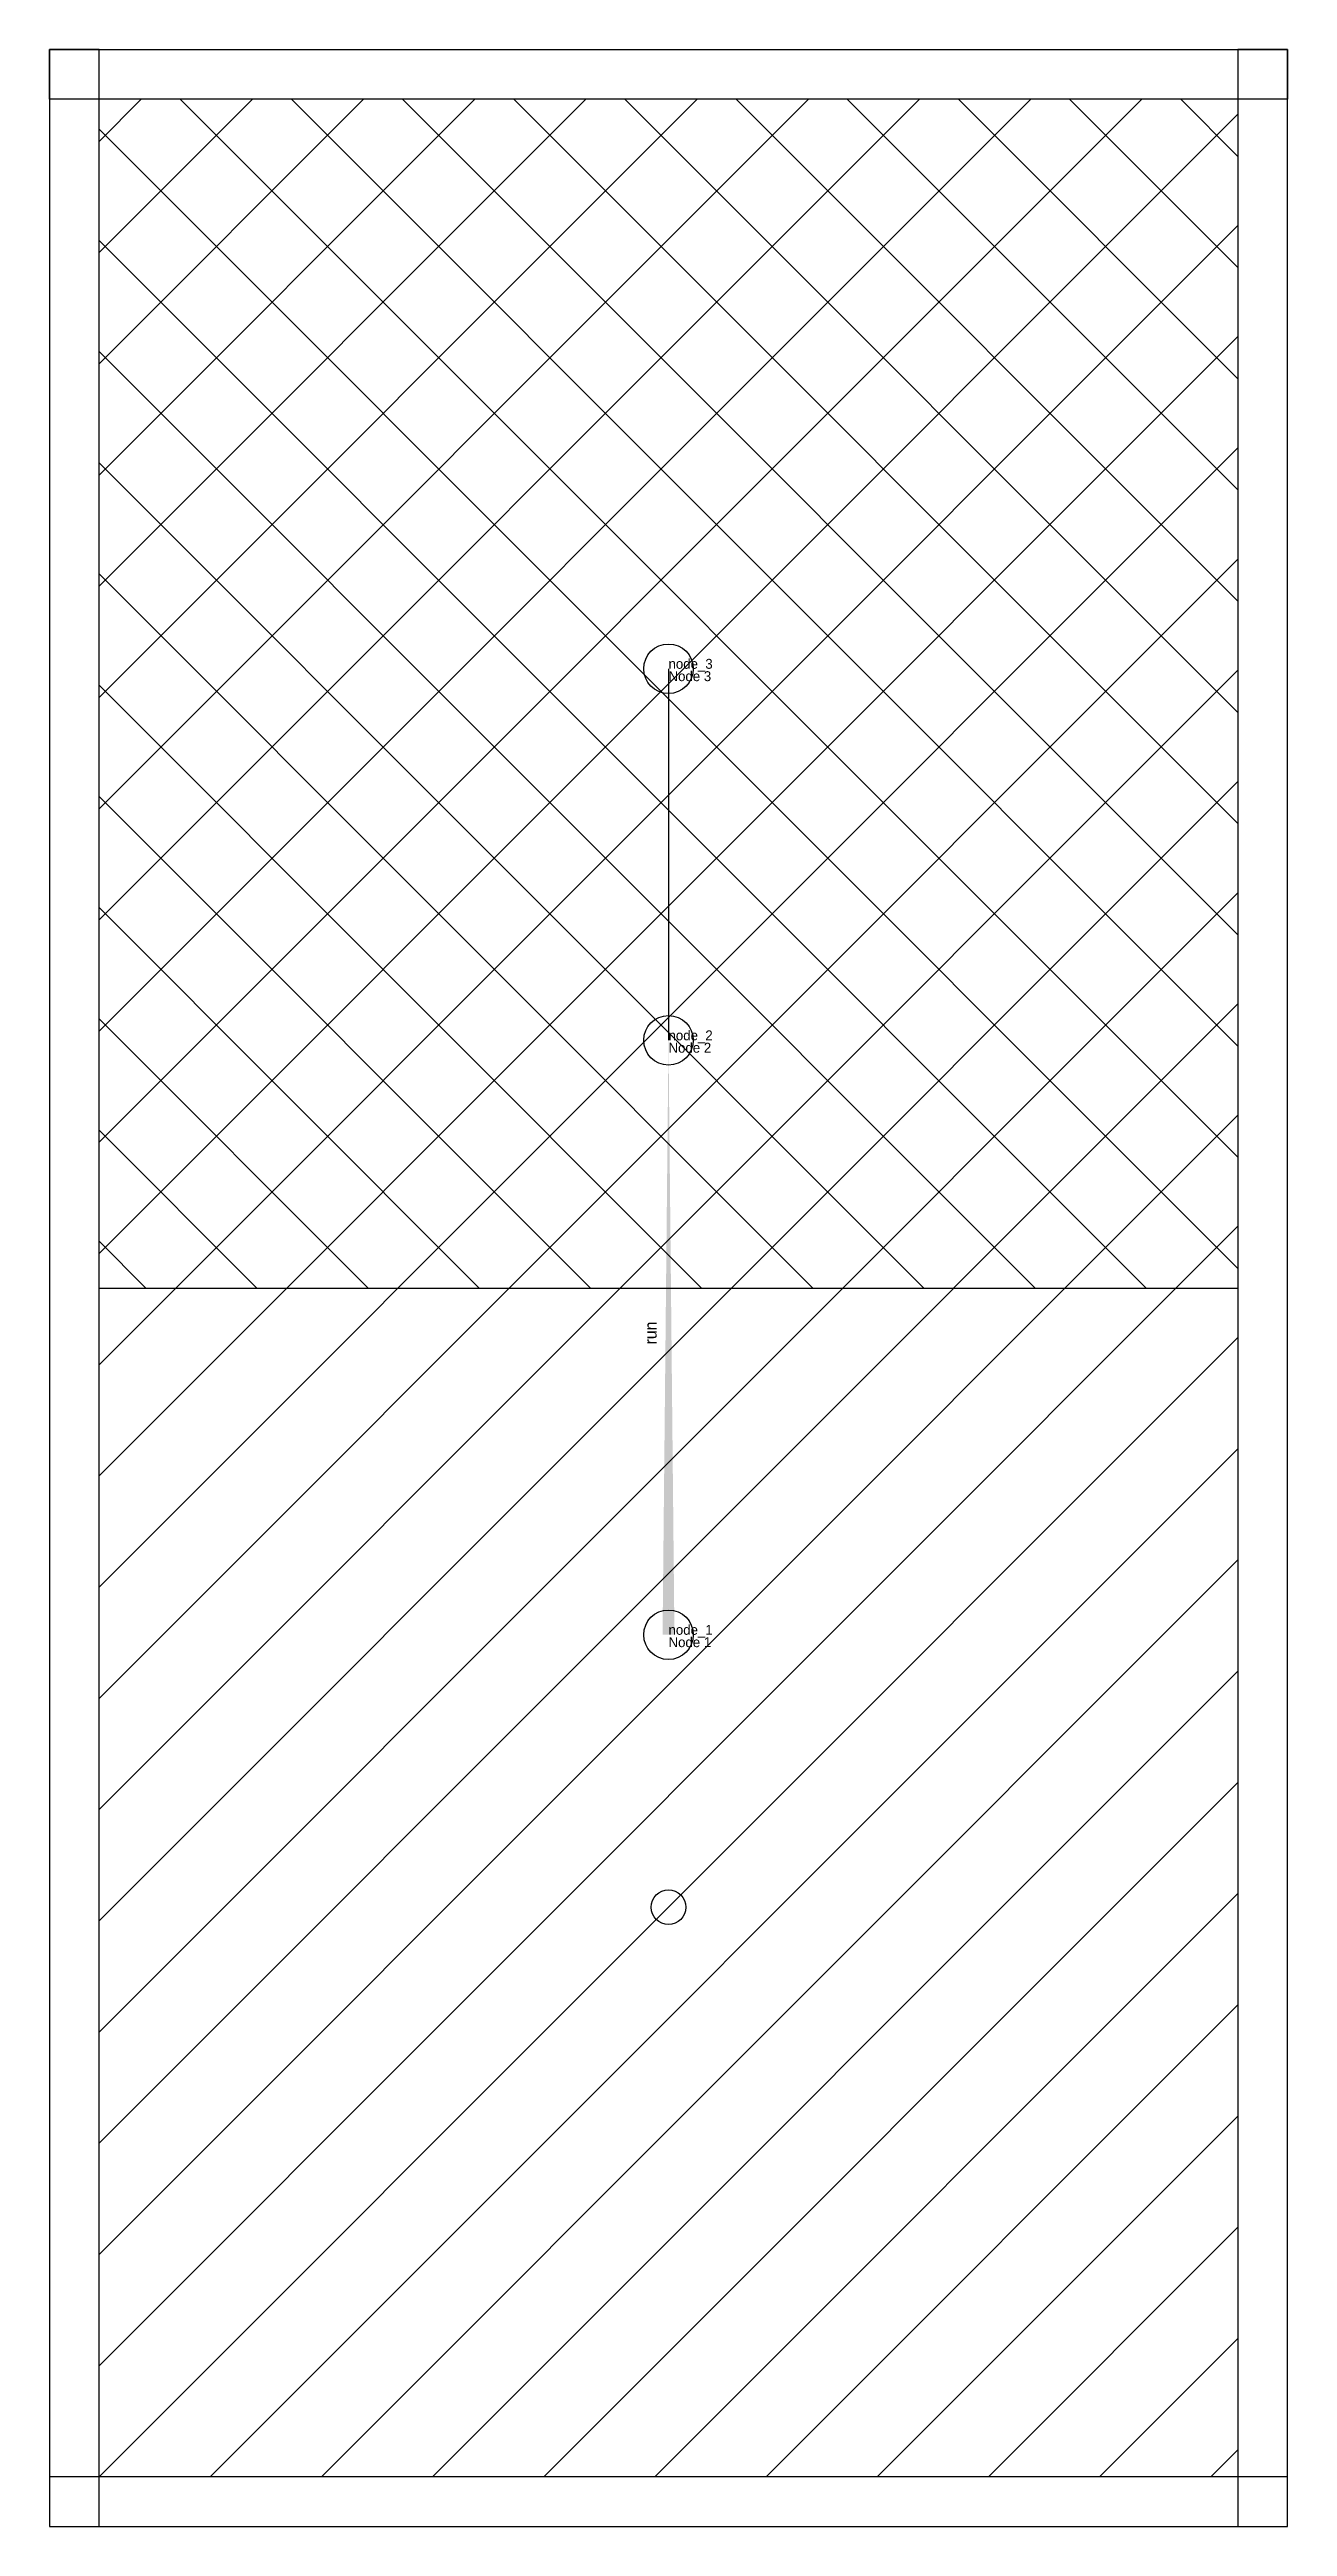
# Model space of a CAD drawing. Extents: x 0 to 5, y 0 to 10.
import ezdxf

# ---------------------------------------------------------------- set-up
doc = ezdxf.new("R2010")
doc.units = 0
for name, color, linetype in [('[AREA]ROOM_1', 90, 'Continuous'), ('[OBSTACLE]Walls', 16, 'Continuous'), ('[ZONE]SLOW', 10, 'Continuous'), ('BOLLARDS', 50, 'Continuous'), ('TRAVERSAL', 7, 'Continuous')]:
    doc.layers.add(name, color=color, linetype=linetype)

# ---------------------------------------------------------------- blocks, each defined once
blk = doc.blocks.new('Node')
blk.add_circle((0, 0), 0.1)
for tag, p in [('ID', (0, 0)), ('NAME', (0, -0.05))]:
    blk.add_attdef(tag, p, '', height=0.04)
blk = doc.blocks.new('Edge')
blk.add_lwpolyline([(0, 0), (1, 0)])
at = {"flags": 1}
blk.add_attdef('BEHAVIOUR', (0.4769, 0), '', height=0.02, dxfattribs=at)
blk = doc.blocks.new('DirectedEdge')
blk.add_lwpolyline([(0, 0, 0.02, 0, 0), (1, 0, 0, 0, 0)], format="xyseb")
blk.add_attdef('BEHAVIOUR', (0.4883, 0.02), '', height=0.02)

msp = doc.modelspace()

# ---------------------------------------------------------------- hatches: boundary and pattern name
at = {"layer": '[AREA]ROOM_1', "transparency": 33554508}
h = msp.add_hatch(dxfattribs=at)
h.set_pattern_fill('ANSI31', color=256, scale=0.1, style=0)
h.paths.add_polyline_path([(4.8, 0.2), (4.8, 9.8), (0.2, 9.8), (0.2, 0.2)])
at = {"layer": '[ZONE]SLOW', "transparency": 33554508}
h = msp.add_hatch(dxfattribs=at)
h.set_pattern_fill('ANSI31', color=256, scale=0.1, angle=90, style=0)
h.paths.add_polyline_path([(0.2, 5), (4.8, 5), (4.8, 9.8), (0.2, 9.8)])

# ---------------------------------------------------------------- linework, layer by layer
msp.add_line((0.2, 5), (4.8, 5))
at = {"layer": '[OBSTACLE]Walls'}
for points in [[(0, 0), (0.2, 0), (0.2, 10), (0, 10)], [(0, 10), (5, 10), (5, 9.8), (0, 9.8)], [(5, 10), (4.8, 10), (4.8, 0), (5, 0)], [(0, 0), (5, 0), (5, 0.2), (0, 0.2)]]:
    msp.add_lwpolyline(points, close=True, dxfattribs=at)
at = {"layer": 'BOLLARDS'}
msp.add_circle((2.5, 2.5), 0.07, dxfattribs=at)

# ---------------------------------------------------------------- block references
at = {"layer": 'TRAVERSAL'}
for p, values in [((2.5, 7.5), {'ID': 'node_3', 'NAME': 'Node 3'}), ((2.5, 6), {'ID': 'node_2', 'NAME': 'Node 2'}), ((2.5, 3.6), {'ID': 'node_1', 'NAME': 'Node 1'})]:
    msp.add_blockref('Node', p, dxfattribs=at).add_auto_attribs(values)
at = {"layer": 'TRAVERSAL', "xscale": 1.5, "yscale": 1.5, "zscale": 1.5, "rotation": 270}
msp.add_blockref('Edge', (2.5, 7.5), dxfattribs=at)
at = {"layer": 'TRAVERSAL', "xscale": 2.4, "yscale": 2.4, "zscale": 2.4, "rotation": 90}
msp.add_blockref('DirectedEdge', (2.5, 3.6), dxfattribs=at).add_auto_attribs({'BEHAVIOUR': 'run'})

doc.saveas('drawing.dxf')
